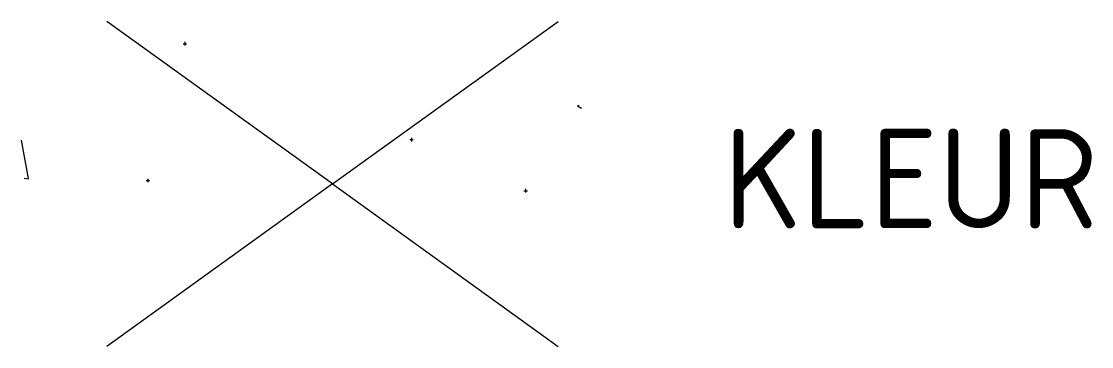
# Model space of a CAD drawing. Extents: x -5.4 to 14, y -3 to 2.8.
import ezdxf
from ezdxf.enums import TextEntityAlignment as Align

# ---------------------------------------------------------------- set-up
doc = ezdxf.new("R2010")
doc.units = 0
doc.header["$LTSCALE"] = 0.2
doc.styles.add('NLCS-ISO', font='NLCS-ISO.ttf')

msp = doc.modelspace()

# ---------------------------------------------------------------- linework, layer by layer
for p, q in [((0.227, -0.096), (-3.856, 2.844)), ((0.227, -0.096), (4.311, 2.844)), ((-2.479, 2.439), (-2.414, 2.439)), ((-2.448, 2.473), (-2.448, 2.408)), ((4.661, 1.318), (4.688, 1.329)), ((4.661, 1.318), (4.729, 1.273)), ((-5.275, 0.001), (-5.404, 0.699)), ((1.623, 0.706), (1.687, 0.706)), ((1.654, 0.74), (1.654, 0.675)), ((-5.355, 0.007), (-5.276, 0)), ((0.227, -0.096), (-3.856, -3.036)), ((-3.148, -0.033), (-3.084, -0.033)), ((-3.117, 0), (-3.117, -0.064)), ((0.227, -0.096), (4.311, -3.036)), ((3.718, -0.185), (3.718, -0.249)), ((3.688, -0.218), (3.752, -0.218))]:
    msp.add_line(p, q)

# ---------------------------------------------------------------- texts
at = {"style": 'NLCS-ISO'}
msp.add_attdef('KLEUR', text='', height=1.8, dxfattribs=at).set_placement((7.3, 0), align=Align.MIDDLE_LEFT)

doc.saveas('drawing.dxf')
